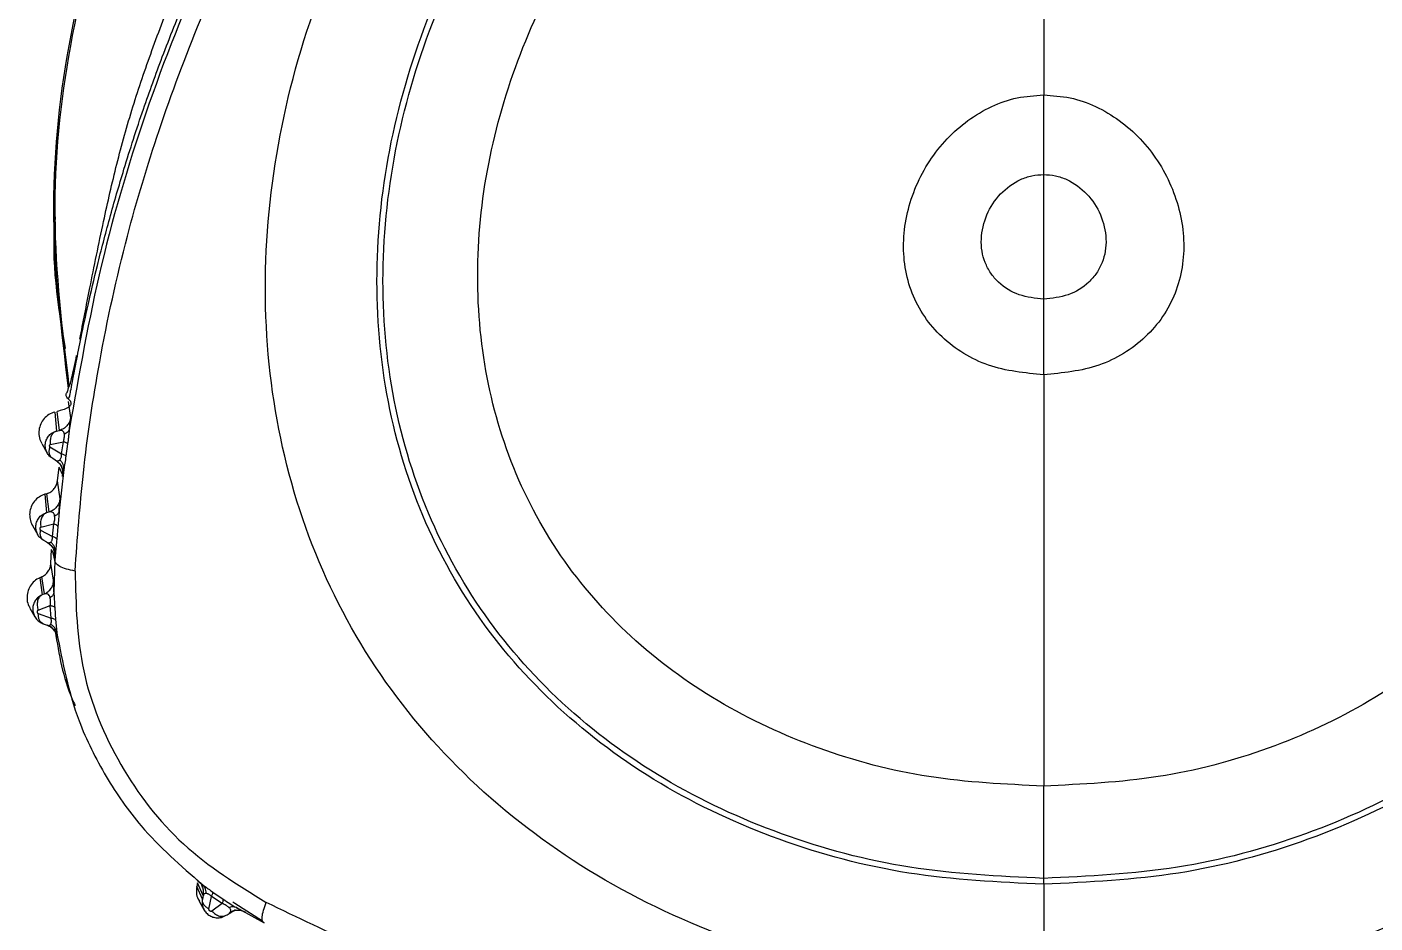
# Model space of a CAD drawing. Extents: x 527 to 611, y 788 to 934.
# Drawn here: x 554.978 to 556.712, y 880.893 to 882.045 of the extents above; entities that cross this region are included whole.
import ezdxf

# ---------------------------------------------------------------- set-up
doc = ezdxf.new("R2010")
doc.units = 0
doc.header["$MEASUREMENT"] = 0
doc.layers.add('1', color=4, linetype='Continuous')
doc.layers.add('GEOMETRY', color=4, linetype='Continuous', lineweight=25)

# ---------------------------------------------------------------- blocks, each defined once
blk = doc.blocks.new('2026_FLASH')
at = {"layer": 'GEOMETRY'}
for p, q in [((29.2065, 78.46), (29.2065, 78.5417)), ((29.2065, 78.3814), (29.2065, 78.46)), ((27.9518, 78.2664), (27.9531, 78.269)), ((27.9532, 78.2562), (27.9518, 78.2531)), ((27.9549, 78.2286), (27.9522, 78.2499)), ((27.9344, 78.2362), (27.9365, 78.2117)), ((27.9405, 78.2126), (27.9375, 78.2371)), ((27.9365, 78.2117), (27.9405, 78.2126)), ((27.9177, 78.1959), (27.9248, 78.1834)), ((27.9282, 78.1913), (27.9433, 78.1823)), ((27.9286, 78.1943), (27.9455, 78.198)), ((27.9433, 78.1823), (27.9455, 78.198)), ((27.9509, 78.1954), (27.9488, 78.1796)), ((27.9351, 78.1745), (27.9319, 78.1764)), ((27.938, 78.1479), (27.9399, 78.1651)), ((27.9449, 78.1551), (27.9399, 78.1651)), ((27.946, 78.1621), (27.9401, 78.109)), ((27.9446, 78.1534), (27.9448, 78.157)), ((27.9452, 78.1568), (27.9449, 78.1551)), ((27.9412, 78.1245), (27.938, 78.1479)), ((27.9242, 78.1312), (27.9216, 78.1304)), ((27.9216, 78.1304), (27.9239, 78.1069)), ((27.9274, 78.1078), (27.9242, 78.1312)), ((27.9239, 78.1069), (27.9274, 78.1078)), ((27.9058, 78.0903), (27.9128, 78.0783)), ((27.9162, 78.0844), (27.9316, 78.076)), ((27.9165, 78.088), (27.9331, 78.0923)), ((27.9316, 78.076), (27.9331, 78.0923)), ((27.9386, 78.089), (27.9371, 78.0725)), ((27.9242, 78.0689), (27.9205, 78.0709)), ((27.9294, 78.0416), (27.9302, 78.0595)), ((27.9322, 78.0552), (27.9302, 78.0595)), ((27.9346, 78.0501), (27.9322, 78.0552)), ((27.9345, 78.0456), (27.9322, 78.0552)), ((27.9353, 78.0556), (27.9345, 78.0456)), ((27.9349, 78.0514), (27.9346, 78.0501)), ((27.933, 78.0201), (27.9294, 78.0416)), ((27.9345, 78.0456), (27.9333, 78.0045)), ((27.9176, 78.0242), (27.9152, 78.0231)), ((27.9152, 78.0231), (27.9182, 78.0012)), ((27.9213, 78.0023), (27.9176, 78.0242)), ((27.9213, 78.0023), (27.9182, 78.0012)), ((27.9024, 77.9841), (27.9089, 77.9727)), ((27.9131, 77.9813), (27.9286, 77.9872)), ((27.9297, 77.9709), (27.9286, 77.9872)), ((27.9344, 77.9848), (27.9356, 77.9687)), ((27.9133, 77.9769), (27.9297, 77.9709)), ((27.9197, 77.9639), (27.9246, 77.9622)), ((27.9487, 77.8928), (27.9524, 77.8782)), ((29.2065, 77.6365), (29.2065, 77.7552)), ((28.1183, 77.6338), (28.1179, 77.6346)), ((29.2065, 77.6289), (29.2065, 77.6365)), ((28.118, 77.6308), (28.117, 77.6261)), ((28.1244, 77.6096), (28.117, 77.6261)), ((28.1255, 77.6145), (28.118, 77.6308)), ((28.1228, 77.6293), (28.124, 77.6266)), ((28.1243, 77.6286), (28.1239, 77.6288)), ((28.1377, 77.6189), (28.1511, 77.6097)), ((28.1202, 77.607), (28.1267, 77.5957)), ((28.1255, 77.6145), (28.1244, 77.6096)), ((28.1328, 77.5969), (28.1362, 77.6133)), ((28.1499, 77.604), (28.1362, 77.6133)), ((28.1499, 77.604), (28.1366, 77.5945)), ((28.1636, 77.6061), (28.1659, 77.6046)), ((28.1659, 77.6046), (28.2016, 77.5819)), ((28.1672, 77.5993), (28.204, 77.5791)), ((28.156, 77.5896), (28.1586, 77.5915)), ((28.1587, 77.5915), (28.1671, 77.5963))]:
    blk.add_line(p, q, dxfattribs=at)
for points, knots in [([(27.9606, 78.0317), (27.9636, 78.0735), (27.9701, 78.1628), (27.9917, 78.3076), (28.024, 78.4552), (28.0681, 78.602), (28.1208, 78.742), (28.1829, 78.8813), (28.2614, 79.0306), (28.3609, 79.1845), (28.4824, 79.3428), (28.6024, 79.473), (28.7114, 79.5744), (28.8003, 79.6485), (28.8823, 79.7099), (28.9351, 79.7458), (28.9603, 79.7628)], [0, 0, 0, 0, 0.061839, 0.131845, 0.211627, 0.279904, 0.352971, 0.427433, 0.499926, 0.596401, 0.691889, 0.788478, 0.852073, 0.906668, 0.955606, 1, 1, 1, 1]), ([(30.4526, 78.0318), (30.4517, 78.0474), (30.4496, 78.0844), (30.4439, 78.1468), (30.4347, 78.224), (30.4221, 78.3029), (30.4062, 78.3829), (30.3881, 78.4605), (30.3639, 78.5459), (30.3345, 78.6344), (30.2999, 78.7251), (30.2608, 78.8161), (30.2147, 78.912), (30.1797, 78.9766), (30.1603, 79.0102), (30.1603, 79.0102), (30.1603, 79.0102), (30.1603, 79.0102), (30.1603, 79.0103), (30.1602, 79.0103), (30.1602, 79.0103), (30.1602, 79.0104), (30.1601, 79.0105), (30.1599, 79.0109), (30.1593, 79.0119), (30.1574, 79.0152), (30.1504, 79.0272), (30.1353, 79.0525), (30.1093, 79.0945), (30.0811, 79.1376), (30.0547, 79.1759), (30.0349, 79.2036), (30.0168, 79.2282), (30.0004, 79.2499), (29.9744, 79.2835), (29.939, 79.3273), (29.8931, 79.3806), (29.8468, 79.4314), (29.7974, 79.4823), (29.7373, 79.5406), (29.6758, 79.5954), (29.6134, 79.6466), (29.5568, 79.69), (29.5026, 79.7288), (29.4671, 79.7527), (29.4524, 79.7626)], [0, 0, 0, 0, 0.023144, 0.05484, 0.091564, 0.136206, 0.170367, 0.209427, 0.251228, 0.298444, 0.343948, 0.391377, 0.441313, 0.497426, 0.497427, 0.497428, 0.497429, 0.497432, 0.497437, 0.497446, 0.497463, 0.497497, 0.497564, 0.497711, 0.498058, 0.499248, 0.503302, 0.518104, 0.541837, 0.574517, 0.592617, 0.609041, 0.623786, 0.63685, 0.648231, 0.685287, 0.718359, 0.749985, 0.784568, 0.820855, 0.870939, 0.90326, 0.937451, 0.973984, 1, 1, 1, 1]), ([(27.9532, 78.2562), (27.9535, 78.2571), (27.954, 78.2588), (27.9565, 78.2715), (27.9612, 78.2965), (27.9686, 78.3337), (27.9776, 78.3755), (27.9896, 78.427), (28.0049, 78.4855), (28.0244, 78.5528), (28.0469, 78.6224), (28.0736, 78.6962), (28.1048, 78.7745), (28.1437, 78.8621), (28.1911, 78.9573), (28.2449, 79.0537), (28.3017, 79.1448), (28.3599, 79.2296), (28.4216, 79.312), (28.4876, 79.3925), (28.5527, 79.4649), (28.6166, 79.5311), (28.6759, 79.5885), (28.7288, 79.6369), (28.7597, 79.6646), (28.7732, 79.6773), (28.7753, 79.6798), (28.7763, 79.681)], [0, 0, 0, 0, 0.012314, 0.025361, 0.055445, 0.078767, 0.105882, 0.137474, 0.173869, 0.211139, 0.256296, 0.295281, 0.34004, 0.393784, 0.451036, 0.512216, 0.572352, 0.624495, 0.678498, 0.738978, 0.793798, 0.83783, 0.892002, 0.935863, 0.971198, 0.986105, 1, 1, 1, 1]), ([(28.7989, 79.6784), (28.7438, 79.6321), (28.6335, 79.5394), (28.4848, 79.3816), (28.3508, 79.2116), (28.2334, 79.0291), (28.1337, 78.8359), (28.0531, 78.6345), (27.9905, 78.4266), (27.9657, 78.2854), (27.9533, 78.2149)], [0, 0, 0, 0, 0.124613, 0.249568, 0.374705, 0.499995, 0.625284, 0.750423, 0.875382, 1, 1, 1, 1]), ([(27.9667, 78.33), (27.9709, 78.3514), (27.9799, 78.3975), (27.996, 78.4771), (28.0137, 78.5552), (28.0342, 78.6288), (28.0595, 78.7023), (28.0871, 78.7751), (28.1122, 78.8345), (28.1327, 78.8795), (28.15, 78.916), (28.1736, 78.9634), (28.1961, 79.0054), (28.2123, 79.0342), (28.2167, 79.0418), (28.2181, 79.0441), (28.2185, 79.0448), (28.2186, 79.0451), (28.2186, 79.0451), (28.2187, 79.0453), (28.219, 79.0457), (28.22, 79.0476), (28.2242, 79.0547), (28.2506, 79.0995), (28.2957, 79.17), (28.3605, 79.2602), (28.4237, 79.3403), (28.4755, 79.4004), (28.5161, 79.4433), (28.5434, 79.4704), (28.572, 79.4976), (28.6032, 79.5263), (28.6333, 79.5534), (28.6796, 79.5947), (28.7193, 79.6296), (28.7452, 79.6535), (28.7553, 79.6633), (28.7625, 79.6711), (28.7644, 79.6736), (28.7652, 79.6748)], [0, 0, 0, 0, 0.046859, 0.101136, 0.146996, 0.19307, 0.238589, 0.286582, 0.331819, 0.353397, 0.374277, 0.403424, 0.447114, 0.45865, 0.46184, 0.462791, 0.463311, 0.463314, 0.463332, 0.463381, 0.463567, 0.464283, 0.467096, 0.478247, 0.556129, 0.615013, 0.674659, 0.736786, 0.755986, 0.780045, 0.805406, 0.826778, 0.856497, 0.878975, 0.942045, 0.956246, 0.968398, 0.985426, 1, 1, 1, 1]), ([(30.4599, 78.2133), (30.4475, 78.2838), (30.4227, 78.4251), (30.3602, 78.6331), (30.2797, 78.8346), (30.1801, 79.028), (30.0627, 79.2108), (29.9286, 79.3811), (29.7798, 79.539), (29.6694, 79.6319), (29.6143, 79.6782)], [0, 0, 0, 0, 0.124582, 0.24949, 0.37459, 0.499876, 0.625195, 0.75037, 0.87536, 1, 1, 1, 1]), ([(29.2065, 77.4889), (29.1386, 77.4921), (29.0036, 77.4985), (28.8088, 77.5509), (28.6298, 77.6341), (28.4739, 77.7497), (28.3479, 77.8941), (28.2587, 78.0635), (28.2096, 78.25), (28.2002, 78.4457), (28.2292, 78.6432), (28.2941, 78.8351), (28.3911, 79.0143), (28.516, 79.1738), (28.6652, 79.3072), (28.8337, 79.4073), (29.0161, 79.4733), (29.1433, 79.4818), (29.2065, 79.4861)], [0, 0, 0, 0, 0.064638, 0.128652, 0.191528, 0.253029, 0.313363, 0.373321, 0.433986, 0.495948, 0.559248, 0.623536, 0.688243, 0.752741, 0.816423, 0.878848, 0.939909, 1, 1, 1, 1]), ([(29.2065, 79.4861), (29.2696, 79.4818), (29.3968, 79.4733), (29.5792, 79.4073), (29.7477, 79.3072), (29.8969, 79.1738), (30.0218, 79.0143), (30.1188, 78.8351), (30.1837, 78.6432), (30.2127, 78.4457), (30.2033, 78.25), (30.1542, 78.0635), (30.065, 77.8941), (29.939, 77.7497), (29.7831, 77.6341), (29.6041, 77.5509), (29.4093, 77.4985), (29.2743, 77.4921), (29.2065, 77.4889)], [0, 0, 0, 0, 0.060091, 0.121152, 0.183577, 0.247259, 0.311757, 0.376464, 0.440752, 0.504052, 0.566014, 0.626679, 0.686637, 0.746971, 0.808472, 0.871348, 0.935362, 1, 1, 1, 1]), ([(29.2065, 77.6289), (29.1483, 77.6317), (29.0326, 77.6371), (28.8656, 77.6818), (28.7122, 77.7529), (28.5786, 77.8517), (28.4706, 77.9753), (28.3943, 78.1203), (28.3524, 78.28), (28.3445, 78.4477), (28.3695, 78.6169), (28.4253, 78.7813), (28.5084, 78.9349), (28.6155, 79.0717), (28.7431, 79.186), (28.8874, 79.2719), (29.0435, 79.3286), (29.1524, 79.3359), (29.2065, 79.3395)], [0, 0, 0, 0, 0.064677, 0.128726, 0.191618, 0.253103, 0.313385, 0.373279, 0.433903, 0.49586, 0.559185, 0.62351, 0.688256, 0.752792, 0.816505, 0.878937, 0.939969, 1, 1, 1, 1]), ([(29.2065, 79.3395), (29.2605, 79.3359), (29.3694, 79.3286), (29.5255, 79.2719), (29.6698, 79.186), (29.7974, 79.0717), (29.9045, 78.9349), (29.9876, 78.7813), (30.0434, 78.6169), (30.0684, 78.4477), (30.0605, 78.28), (30.0186, 78.1203), (29.9423, 77.9753), (29.8343, 77.8517), (29.7007, 77.7529), (29.5473, 77.6818), (29.3803, 77.6371), (29.2646, 77.6317), (29.2065, 77.6289)], [0, 0, 0, 0, 0.060031, 0.121063, 0.183495, 0.247208, 0.311744, 0.37649, 0.440815, 0.50414, 0.566097, 0.626721, 0.686615, 0.746897, 0.808382, 0.871274, 0.935323, 1, 1, 1, 1]), ([(29.2065, 77.6365), (29.1488, 77.6392), (29.0341, 77.6446), (28.8686, 77.6889), (28.7166, 77.7593), (28.5842, 77.8572), (28.4772, 77.9796), (28.4016, 78.1233), (28.3601, 78.2816), (28.3523, 78.4477), (28.3771, 78.6154), (28.4323, 78.7784), (28.5148, 78.9307), (28.6209, 79.0662), (28.7474, 79.1795), (28.8903, 79.2646), (29.045, 79.3208), (29.1529, 79.3281), (29.2065, 79.3317)], [0, 0, 0, 0, 0.06468, 0.128735, 0.191634, 0.253118, 0.313391, 0.373269, 0.433886, 0.495846, 0.559178, 0.623509, 0.688256, 0.752797, 0.816517, 0.878954, 0.939983, 1, 1, 1, 1]), ([(29.2065, 79.3317), (29.26, 79.3281), (29.3679, 79.3208), (29.5226, 79.2646), (29.6655, 79.1795), (29.792, 79.0662), (29.8981, 78.9307), (29.9806, 78.7784), (30.0358, 78.6154), (30.0606, 78.4477), (30.0528, 78.2816), (30.0113, 78.1233), (29.9357, 77.9796), (29.8287, 77.8572), (29.6963, 77.7593), (29.5443, 77.6889), (29.3788, 77.6446), (29.2641, 77.6392), (29.2065, 77.6365)], [0, 0, 0, 0, 0.060017, 0.121046, 0.183483, 0.247203, 0.311744, 0.376491, 0.440822, 0.504154, 0.566114, 0.626731, 0.686609, 0.746882, 0.808366, 0.871265, 0.93532, 1, 1, 1, 1]), ([(29.2065, 77.7552), (29.157, 77.7575), (29.0586, 77.7621), (28.9168, 77.7998), (28.7864, 77.8599), (28.673, 77.9434), (28.5813, 78.048), (28.5165, 78.1712), (28.4812, 78.3068), (28.4748, 78.4491), (28.4962, 78.5927), (28.5437, 78.7325), (28.6144, 78.8631), (28.7053, 78.9794), (28.8136, 79.0765), (28.9358, 79.1495), (29.0682, 79.1977), (29.1606, 79.204), (29.2065, 79.2071)], [0, 0, 0, 0, 0.064705, 0.128813, 0.191763, 0.253244, 0.313432, 0.373191, 0.433751, 0.495731, 0.55912, 0.623495, 0.688261, 0.752837, 0.816615, 0.87909, 0.940089, 1, 1, 1, 1]), ([(29.2065, 79.2071), (29.2523, 79.204), (29.3447, 79.1977), (29.4771, 79.1495), (29.5993, 79.0765), (29.7076, 78.9794), (29.7985, 78.8631), (29.8692, 78.7325), (29.9167, 78.5927), (29.9381, 78.4491), (29.9317, 78.3068), (29.8964, 78.1712), (29.8316, 78.048), (29.7399, 77.9434), (29.6265, 77.8599), (29.4961, 77.7998), (29.3543, 77.7621), (29.2559, 77.7575), (29.2065, 77.7552)], [0, 0, 0, 0, 0.059911, 0.12091, 0.183385, 0.247163, 0.311739, 0.376505, 0.44088, 0.504269, 0.566249, 0.626809, 0.686568, 0.746756, 0.808237, 0.871187, 0.935295, 1, 1, 1, 1]), ([(29.2065, 78.2841), (29.1823, 78.2864), (29.1346, 78.291), (29.0827, 78.3231), (29.0524, 78.3581), (29.0362, 78.3887), (29.0272, 78.4223), (29.0246, 78.4696), (29.039, 78.529), (29.0788, 78.5901), (29.1277, 78.626), (29.172, 78.6417), (29.195, 78.6432), (29.2065, 78.644)], [0, 0, 0, 0, 0.128017, 0.252091, 0.31294, 0.373505, 0.434608, 0.496754, 0.623734, 0.752314, 0.877921, 0.939336, 1, 1, 1, 1]), ([(29.2065, 78.644), (29.2179, 78.6432), (29.2409, 78.6417), (29.2852, 78.626), (29.3341, 78.5901), (29.3739, 78.529), (29.3884, 78.4696), (29.3857, 78.4223), (29.3767, 78.3887), (29.3605, 78.3581), (29.3302, 78.3231), (29.2783, 78.291), (29.2306, 78.2864), (29.2065, 78.2841)], [0, 0, 0, 0, 0.060664, 0.122079, 0.247686, 0.376266, 0.503246, 0.565392, 0.626495, 0.68706, 0.747909, 0.871983, 1, 1, 1, 1]), ([(29.2065, 78.5417), (29.2065, 78.5588), (29.2065, 78.5929), (29.2065, 78.6269), (29.2065, 78.644)], [0, 0, 0, 0, 0.5, 1, 1, 1, 1]), ([(29.2065, 78.3814), (29.1957, 78.3825), (29.1745, 78.3846), (29.1514, 78.399), (29.1379, 78.4146), (29.1307, 78.4283), (29.1267, 78.4432), (29.1255, 78.4642), (29.1318, 78.4907), (29.1495, 78.5178), (29.1714, 78.5338), (29.1911, 78.5407), (29.2014, 78.5414), (29.2065, 78.5417)], [0, 0, 0, 0, 0.127832, 0.251928, 0.312893, 0.373599, 0.434797, 0.496965, 0.623804, 0.75218, 0.877717, 0.939204, 1, 1, 1, 1]), ([(29.2065, 78.5417), (29.2115, 78.5414), (29.2218, 78.5407), (29.2415, 78.5338), (29.2634, 78.5178), (29.2811, 78.4907), (29.2875, 78.4642), (29.2862, 78.4432), (29.2822, 78.4283), (29.275, 78.4146), (29.2615, 78.399), (29.2384, 78.3846), (29.2172, 78.3825), (29.2065, 78.3814)], [0, 0, 0, 0, 0.060796, 0.122283, 0.24782, 0.376196, 0.503035, 0.565203, 0.626401, 0.687107, 0.748072, 0.872168, 1, 1, 1, 1]), ([(27.935, 78.4873), (27.935, 78.4869), (27.9289, 78.4306), (27.9384, 78.374), (27.9478, 78.3179)], [0, 0, 0, 0, 0.007589, 1, 1, 1, 1]), ([(27.9531, 78.269), (27.954, 78.2716), (27.9559, 78.2768), (27.9604, 78.2984), (27.9626, 78.3091)], [0, 0, 0, 0, 0.500076, 1, 1, 1, 1]), ([(27.9518, 78.2531), (27.9512, 78.2537), (27.95, 78.2549), (27.949, 78.2568), (27.949, 78.2587), (27.9499, 78.2614), (27.9519, 78.2637), (27.9518, 78.2659), (27.9518, 78.2664)], [0, 0, 0, 0, 0.185838, 0.329977, 0.436433, 0.555448, 0.901392, 1, 1, 1, 1]), ([(27.9518, 78.2531), (27.9528, 78.2522), (27.9542, 78.2508), (27.9552, 78.2487), (27.9554, 78.2472), (27.9551, 78.2458), (27.9541, 78.2439), (27.9486, 78.2397), (27.9425, 78.2382), (27.9375, 78.2371)], [0, 0, 0, 0, 0.140957, 0.196406, 0.24569, 0.293402, 0.344557, 0.471864, 1, 1, 1, 1]), ([(27.9344, 78.2362), (27.9318, 78.2353), (27.9267, 78.2334), (27.9205, 78.228), (27.9161, 78.2211), (27.9138, 78.2132), (27.9141, 78.2051), (27.9156, 78.1991), (27.9175, 78.1964), (27.9178, 78.196)], [0, 0, 0, 0, 0.160873, 0.321746, 0.482619, 0.643492, 0.804365, 0.965238, 1, 1, 1, 1]), ([(27.9549, 78.2286), (27.9544, 78.2268), (27.9535, 78.2231), (27.9503, 78.2183), (27.9459, 78.2145), (27.9423, 78.2132), (27.9405, 78.2126)], [0, 0, 0, 0, 0.244703, 0.5, 0.755297, 1, 1, 1, 1]), ([(27.9533, 78.2149), (27.9535, 78.2168), (27.954, 78.2208), (27.9548, 78.2266), (27.9548, 78.2278), (27.9549, 78.2286)], [0, 0, 0, 0, 0.221728, 0.46188, 1, 1, 1, 1]), ([(27.9319, 78.1764), (27.9304, 78.1774), (27.9275, 78.1795), (27.9242, 78.1841), (27.9222, 78.1897), (27.9221, 78.1958), (27.9238, 78.2016), (27.9271, 78.2063), (27.9314, 78.2099), (27.9348, 78.2111), (27.9365, 78.2117)], [0, 0, 0, 0, 0.116086, 0.238887, 0.368451, 0.504811, 0.634546, 0.760306, 0.882114, 1, 1, 1, 1]), ([(27.9365, 78.2117), (27.9352, 78.2111), (27.9326, 78.2099), (27.9298, 78.2056), (27.9283, 78.2002), (27.9285, 78.1962), (27.9286, 78.1943)], [0, 0, 0, 0, 0.242505, 0.499998, 0.757492, 1, 1, 1, 1]), ([(27.9468, 78.2076), (27.9465, 78.2086), (27.9461, 78.2107), (27.9439, 78.2126), (27.9419, 78.2126), (27.9405, 78.2126)], [0, 0, 0, 0, 0.216052, 0.460815, 1, 1, 1, 1]), ([(27.9455, 78.198), (27.9458, 78.1988), (27.9463, 78.2005), (27.9468, 78.2031), (27.9469, 78.2056), (27.9468, 78.2069), (27.9468, 78.2076)], [0, 0, 0, 0, 0.258502, 0.499148, 0.741168, 1, 1, 1, 1]), ([(27.9533, 78.2149), (27.9531, 78.2141), (27.9527, 78.2127), (27.9508, 78.21), (27.9484, 78.2085), (27.9468, 78.2076)], [0, 0, 0, 0, 0.255693, 0.510835, 1, 1, 1, 1]), ([(27.9533, 78.2149), (27.953, 78.2124), (27.9525, 78.2085), (27.9521, 78.2041), (27.9518, 78.2015), (27.9515, 78.199), (27.9511, 78.1967), (27.9509, 78.1954)], [0, 0, 0, 0, 0.413921, 0.636614, 0.655903, 0.797447, 1, 1, 1, 1]), ([(27.9319, 78.1764), (27.931, 78.1771), (27.9292, 78.1784), (27.9276, 78.1821), (27.9272, 78.1865), (27.9279, 78.1897), (27.9282, 78.1913)], [0, 0, 0, 0, 0.244322, 0.5, 0.755678, 1, 1, 1, 1]), ([(27.9286, 78.1943), (27.9284, 78.1942), (27.9282, 78.1941), (27.9278, 78.1938), (27.9275, 78.1934), (27.9274, 78.193), (27.9274, 78.1927), (27.9274, 78.1924), (27.9276, 78.192), (27.9278, 78.1916), (27.9281, 78.1914), (27.9282, 78.1913)], [0, 0, 0, 0, 0.144332, 0.279371, 0.402692, 0.51582, 0.570689, 0.625661, 0.739505, 0.863851, 1, 1, 1, 1]), ([(27.9509, 78.1954), (27.9505, 78.1958), (27.9496, 78.1966), (27.9469, 78.1975), (27.9455, 78.198)], [0, 0, 0, 0, 0.501821, 1, 1, 1, 1]), ([(27.9351, 78.1745), (27.9362, 78.1739), (27.9382, 78.1728), (27.9401, 78.1741), (27.941, 78.1747)], [0, 0, 0, 0, 0.5275072, 1, 1, 1, 1]), ([(27.9351, 78.1745), (27.9367, 78.1734), (27.9398, 78.1712), (27.9431, 78.1664), (27.9451, 78.1608), (27.9449, 78.157), (27.9449, 78.1551)], [0, 0, 0, 0, 0.244604, 0.5, 0.755396, 1, 1, 1, 1]), ([(27.9352, 78.1744), (27.9368, 78.1734), (27.9399, 78.1712), (27.9419, 78.1679), (27.9429, 78.1663)], [0, 0, 0, 0, 0.488718, 1, 1, 1, 1]), ([(27.941, 78.1747), (27.9412, 78.1751), (27.9418, 78.1759), (27.9426, 78.1775), (27.9432, 78.1797), (27.9433, 78.1814), (27.9433, 78.1823)], [0, 0, 0, 0, 0.275715, 0.530152, 0.765716, 1, 1, 1, 1]), ([(27.946, 78.1621), (27.9461, 78.1632), (27.9462, 78.1654), (27.9452, 78.1688), (27.9435, 78.172), (27.9418, 78.1738), (27.941, 78.1747)], [0, 0, 0, 0, 0.2472514, 0.4999995, 0.7527479, 1, 1, 1, 1]), ([(27.9488, 78.1796), (27.9483, 78.18), (27.9475, 78.1809), (27.9447, 78.1818), (27.9433, 78.1823)], [0, 0, 0, 0, 0.4999998, 1, 1, 1, 1]), ([(27.9488, 78.1796), (27.9483, 78.1764), (27.9473, 78.1698), (27.9465, 78.1647), (27.946, 78.1621)], [0, 0, 0, 0, 0.485792, 1, 1, 1, 1]), ([(27.9448, 78.1576), (27.9449, 78.1583), (27.9452, 78.1611), (27.9439, 78.164), (27.9429, 78.1663)], [0, 0, 0, 0, 0.250009, 1, 1, 1, 1]), ([(27.9451, 78.1555), (27.9452, 78.1568), (27.9454, 78.1595), (27.944, 78.1634), (27.9434, 78.1652)], [0, 0, 0, 0, 0.512314, 1, 1, 1, 1]), ([(27.946, 78.1621), (27.9457, 78.1599), (27.9454, 78.1574), (27.9453, 78.1569), (27.9452, 78.1568)], [0, 0, 0, 0, 0.849729, 1, 1, 1, 1]), ([(27.9242, 78.1312), (27.926, 78.1319), (27.9296, 78.1333), (27.9338, 78.1375), (27.9369, 78.1423), (27.9376, 78.146), (27.938, 78.1479)], [0, 0, 0, 0, 0.253674, 0.509842, 0.758373, 1, 1, 1, 1]), ([(27.9216, 78.1304), (27.9191, 78.1293), (27.914, 78.1273), (27.908, 78.1216), (27.9038, 78.1146), (27.9018, 78.1066), (27.9024, 78.0985), (27.904, 78.0929), (27.9058, 78.0905), (27.9059, 78.0903)], [0, 0, 0, 0, 0.164111, 0.328222, 0.492333, 0.656444, 0.820555, 0.984666, 1, 1, 1, 1]), ([(27.9412, 78.1245), (27.9409, 78.1227), (27.9402, 78.1189), (27.937, 78.114), (27.9328, 78.1099), (27.9292, 78.1085), (27.9274, 78.1078)], [0, 0, 0, 0, 0.244606, 0.5, 0.755394, 1, 1, 1, 1]), ([(27.9401, 78.109), (27.9402, 78.1111), (27.9406, 78.1156), (27.9412, 78.1222), (27.9412, 78.1236), (27.9412, 78.1245)], [0, 0, 0, 0, 0.215843, 0.454476, 1, 1, 1, 1]), ([(27.9205, 78.0709), (27.9191, 78.0718), (27.9161, 78.0737), (27.9127, 78.0779), (27.9105, 78.0831), (27.9098, 78.0888), (27.9108, 78.0946), (27.9136, 78.1), (27.9181, 78.1045), (27.922, 78.1061), (27.9239, 78.1069)], [0, 0, 0, 0, 0.112526, 0.228496, 0.347979, 0.471037, 0.597725, 0.728089, 0.86217, 1, 1, 1, 1]), ([(27.9239, 78.1069), (27.9226, 78.1062), (27.9199, 78.1048), (27.9171, 78.1001), (27.9157, 78.0942), (27.9163, 78.09), (27.9165, 78.088)], [0, 0, 0, 0, 0.241786, 0.499997, 0.75821, 1, 1, 1, 1]), ([(27.9343, 78.1023), (27.9342, 78.1029), (27.934, 78.1041), (27.9332, 78.1059), (27.9312, 78.108), (27.929, 78.1079), (27.9274, 78.1078)], [0, 0, 0, 0, 0.102414, 0.213748, 0.458342, 1, 1, 1, 1]), ([(27.9331, 78.0923), (27.9334, 78.0931), (27.9339, 78.0948), (27.9344, 78.0975), (27.9345, 78.1001), (27.9344, 78.1015), (27.9343, 78.1023)], [0, 0, 0, 0, 0.266443, 0.509618, 0.748019, 1, 1, 1, 1]), ([(27.9401, 78.109), (27.9399, 78.1083), (27.9396, 78.107), (27.938, 78.1046), (27.9358, 78.1032), (27.9343, 78.1023)], [0, 0, 0, 0, 0.256158, 0.511246, 1, 1, 1, 1]), ([(27.9401, 78.109), (27.9398, 78.1057), (27.9394, 78.0991), (27.9388, 78.0923), (27.9386, 78.089)], [0, 0, 0, 0, 0.510693, 1, 1, 1, 1]), ([(27.9165, 78.088), (27.9164, 78.0879), (27.916, 78.0878), (27.9156, 78.0875), (27.9153, 78.087), (27.9152, 78.0865), (27.9152, 78.0861), (27.9152, 78.0858), (27.9153, 78.0855), (27.9154, 78.0851), (27.9158, 78.0847), (27.9161, 78.0845), (27.9162, 78.0844)], [0, 0, 0, 0, 0.146341, 0.284794, 0.411815, 0.527267, 0.582282, 0.636635, 0.691461, 0.747852, 0.86781, 1, 1, 1, 1]), ([(27.9205, 78.0709), (27.9197, 78.0714), (27.9179, 78.0726), (27.9163, 78.0759), (27.9156, 78.0799), (27.916, 78.0829), (27.9162, 78.0844)], [0, 0, 0, 0, 0.244947, 0.5, 0.755053, 1, 1, 1, 1]), ([(27.9386, 78.089), (27.9382, 78.0895), (27.9373, 78.0907), (27.9345, 78.0918), (27.9331, 78.0923)], [0, 0, 0, 0, 0.5010989, 1, 1, 1, 1]), ([(27.9242, 78.0689), (27.9251, 78.0684), (27.9269, 78.0675), (27.9286, 78.0684), (27.9293, 78.0689)], [0, 0, 0, 0, 0.523731, 1, 1, 1, 1]), ([(27.9242, 78.0689), (27.9258, 78.0679), (27.929, 78.0658), (27.9324, 78.0612), (27.9346, 78.0557), (27.9346, 78.0519), (27.9346, 78.0501)], [0, 0, 0, 0, 0.244705, 0.5, 0.755295, 1, 1, 1, 1]), ([(27.9243, 78.0688), (27.9259, 78.0678), (27.9291, 78.0658), (27.9312, 78.0626), (27.9322, 78.061)], [0, 0, 0, 0, 0.488968, 1, 1, 1, 1]), ([(27.9293, 78.0689), (27.9296, 78.0692), (27.9302, 78.0699), (27.9309, 78.0714), (27.9314, 78.0732), (27.9316, 78.0748), (27.9316, 78.0757), (27.9316, 78.076)], [0, 0, 0, 0, 0.278913, 0.535679, 0.770925, 0.912381, 1, 1, 1, 1]), ([(27.9353, 78.0556), (27.9353, 78.0568), (27.9353, 78.0592), (27.9341, 78.0628), (27.9322, 78.0661), (27.9303, 78.068), (27.9293, 78.0689)], [0, 0, 0, 0, 0.247085, 0.499998, 0.752911, 1, 1, 1, 1]), ([(27.9371, 78.0725), (27.9367, 78.0731), (27.9359, 78.0743), (27.933, 78.0754), (27.9316, 78.076)], [0, 0, 0, 0, 0.499997, 1, 1, 1, 1]), ([(27.9371, 78.0725), (27.9368, 78.0694), (27.9361, 78.0628), (27.9356, 78.0581), (27.9353, 78.0556)], [0, 0, 0, 0, 0.472718, 1, 1, 1, 1]), ([(27.9347, 78.0502), (27.9348, 78.0514), (27.9349, 78.054), (27.9337, 78.0574), (27.9331, 78.0591)], [0, 0, 0, 0, 0.511219, 1, 1, 1, 1]), ([(27.9353, 78.0556), (27.9351, 78.0538), (27.9349, 78.0519), (27.9349, 78.0515), (27.9349, 78.0514)], [0, 0, 0, 0, 0.873916, 1, 1, 1, 1]), ([(27.9176, 78.0242), (27.9193, 78.0251), (27.9226, 78.0269), (27.9262, 78.0313), (27.9288, 78.0363), (27.9292, 78.0399), (27.9294, 78.0416)], [0, 0, 0, 0, 0.25384, 0.511381, 0.759816, 1, 1, 1, 1]), ([(27.9606, 78.0317), (27.9567, 78.0325), (27.9489, 78.0341), (27.9406, 78.0375), (27.9354, 78.0414), (27.9348, 78.0442), (27.9345, 78.0456)], [0, 0, 0, 0, 0.252807, 0.508865, 0.760288, 1, 1, 1, 1]), ([(27.9152, 78.0231), (27.9127, 78.0218), (27.9079, 78.0191), (27.9025, 78.0126), (27.8992, 78.005), (27.8984, 77.9967), (27.8995, 77.9895), (27.9018, 77.9857), (27.9026, 77.9842)], [0, 0, 0, 0, 0.178328, 0.356657, 0.534985, 0.713313, 0.891642, 1, 1, 1, 1]), ([(27.9213, 78.0023), (27.9229, 78.0032), (27.9262, 78.005), (27.93, 78.0094), (27.9325, 78.0145), (27.9329, 78.0182), (27.933, 78.0201)], [0, 0, 0, 0, 0.244832, 0.500003, 0.755172, 1, 1, 1, 1]), ([(27.9333, 78.0045), (27.9333, 78.0066), (27.9332, 78.0111), (27.9332, 78.0177), (27.9331, 78.0191), (27.933, 78.0201)], [0, 0, 0, 0, 0.215347, 0.453142, 1, 1, 1, 1]), ([(27.9606, 78.0317), (27.9616, 77.9885), (27.9636, 77.9028), (28.0145, 77.7801), (28.0955, 77.6741), (28.1693, 77.6285), (28.2064, 77.6056)], [0, 0, 0, 0, 0.251416, 0.499983, 0.748554, 1, 1, 1, 1]), ([(27.9182, 78.0012), (27.9161, 78), (27.9124, 77.9979), (27.9086, 77.9929), (27.9064, 77.9876), (27.9059, 77.9818), (27.9071, 77.976), (27.9099, 77.9708), (27.9142, 77.9664), (27.9179, 77.9647), (27.9197, 77.9639)], [0, 0, 0, 0, 0.150773, 0.264434, 0.386648, 0.506202, 0.625757, 0.747841, 0.872557, 1, 1, 1, 1]), ([(27.9182, 78.0012), (27.9169, 78.0003), (27.9143, 77.9985), (27.9121, 77.9935), (27.9115, 77.9875), (27.9126, 77.9833), (27.9131, 77.9813)], [0, 0, 0, 0, 0.241628, 0.499996, 0.758367, 1, 1, 1, 1]), ([(27.9285, 77.9974), (27.9284, 77.998), (27.928, 77.9992), (27.9271, 78.001), (27.9249, 78.0029), (27.9228, 78.0026), (27.9213, 78.0023)], [0, 0, 0, 0, 0.102658, 0.213834, 0.457963, 1, 1, 1, 1]), ([(27.9333, 78.0045), (27.9331, 78.0031), (27.9327, 78.0006), (27.9299, 77.9984), (27.9285, 77.9974)], [0, 0, 0, 0, 0.509663, 1, 1, 1, 1]), ([(27.9333, 78.0045), (27.9335, 78.0013), (27.9338, 77.995), (27.9342, 77.9882), (27.9344, 77.9848)], [0, 0, 0, 0, 0.489149, 1, 1, 1, 1]), ([(27.9131, 77.9813), (27.9129, 77.9812), (27.9125, 77.981), (27.912, 77.9805), (27.9117, 77.9799), (27.9117, 77.9793), (27.9117, 77.9788), (27.9118, 77.9784), (27.912, 77.9781), (27.9122, 77.9777), (27.9127, 77.9772), (27.9131, 77.977), (27.9133, 77.9769)], [0, 0, 0, 0, 0.1449691, 0.2823817, 0.408812, 0.5242139, 0.5794385, 0.634146, 0.6894411, 0.746369, 0.8673271, 1, 1, 1, 1]), ([(27.9286, 77.9872), (27.9287, 77.9881), (27.929, 77.9898), (27.9291, 77.9926), (27.9289, 77.9952), (27.9286, 77.9966), (27.9285, 77.9974)], [0, 0, 0, 0, 0.265172, 0.509677, 0.749232, 1, 1, 1, 1]), ([(27.9344, 77.9848), (27.934, 77.9853), (27.933, 77.9863), (27.93, 77.9869), (27.9286, 77.9872)], [0, 0, 0, 0, 0.500743, 1, 1, 1, 1]), ([(27.9197, 77.9639), (27.9188, 77.9644), (27.9168, 77.9653), (27.9147, 77.9683), (27.9134, 77.9723), (27.9133, 77.9754), (27.9133, 77.9769)], [0, 0, 0, 0, 0.244802, 0.5, 0.755198, 1, 1, 1, 1]), ([(27.9246, 77.9622), (27.9256, 77.9618), (27.9275, 77.9612), (27.9287, 77.9625), (27.9293, 77.9632)], [0, 0, 0, 0, 0.527463, 1, 1, 1, 1]), ([(27.9293, 77.9632), (27.9295, 77.9636), (27.9298, 77.9644), (27.9301, 77.9661), (27.9302, 77.9683), (27.9298, 77.97), (27.9297, 77.9709)], [0, 0, 0, 0, 0.272932, 0.525631, 0.762717, 1, 1, 1, 1]), ([(27.9371, 77.952), (27.9369, 77.9531), (27.9364, 77.9553), (27.9347, 77.9584), (27.9324, 77.9611), (27.9303, 77.9625), (27.9293, 77.9632)], [0, 0, 0, 0, 0.247362, 0.499999, 0.752637, 1, 1, 1, 1]), ([(27.9356, 77.9687), (27.9351, 77.9692), (27.9342, 77.9701), (27.9312, 77.9706), (27.9297, 77.9709)], [0, 0, 0, 0, 0.5, 1, 1, 1, 1]), ([(27.9356, 77.9687), (27.9359, 77.9656), (27.9364, 77.9591), (27.9369, 77.9545), (27.9371, 77.952)], [0, 0, 0, 0, 0.47182, 1, 1, 1, 1]), ([(27.9378, 77.9463), (27.9374, 77.948), (27.9366, 77.9516), (27.9336, 77.9562), (27.9296, 77.96), (27.9263, 77.9614), (27.9246, 77.9622)], [0, 0, 0, 0, 0.245213, 0.499997, 0.754783, 1, 1, 1, 1]), ([(27.9248, 77.9621), (27.9264, 77.9614), (27.9298, 77.9599), (27.9323, 77.9573), (27.9336, 77.9559)], [0, 0, 0, 0, 0.490148, 1, 1, 1, 1]), ([(27.937, 77.9488), (27.9369, 77.9495), (27.9364, 77.952), (27.9348, 77.9543), (27.9336, 77.9559)], [0, 0, 0, 0, 0.251933, 1, 1, 1, 1]), ([(27.9349, 77.9546), (27.9399, 77.9246), (27.9453, 77.8915), (27.9594, 77.8615), (27.9607, 77.8587)], [0, 0, 0, 0, 0.906421, 1, 1, 1, 1]), ([(27.9371, 77.952), (27.9445, 77.9139), (27.9571, 77.85), (27.9987, 77.7672), (28.0498, 77.6932), (28.0965, 77.6527), (28.1238, 77.6289)], [0, 0, 0, 0, 0.307324, 0.515132, 0.716378, 1, 1, 1, 1]), ([(27.9378, 77.9463), (27.9377, 77.9464), (27.9377, 77.9467), (27.9373, 77.9503), (27.9371, 77.952)], [0, 0, 0, 0, 0.529053, 1, 1, 1, 1]), ([(28.1238, 77.6289), (28.1223, 77.6302), (28.119, 77.6329), (28.1185, 77.6335), (28.1183, 77.6338)], [0, 0, 0, 0, 0.470584, 1, 1, 1, 1]), ([(28.117, 77.6261), (28.1168, 77.6233), (28.1162, 77.6179), (28.1177, 77.6112), (28.1199, 77.6081), (28.1205, 77.6072)], [0, 0, 0, 0, 0.418202, 0.836404, 1, 1, 1, 1]), ([(28.1255, 77.6145), (28.1257, 77.6163), (28.1261, 77.6199), (28.1252, 77.6244), (28.1238, 77.6268), (28.1233, 77.6275)], [0, 0, 0, 0, 0.392402, 0.800119, 1, 1, 1, 1]), ([(28.1238, 77.6289), (28.1247, 77.6283), (28.1259, 77.6273), (28.1275, 77.6262), (28.1283, 77.6256), (28.1287, 77.6253), (28.129, 77.6251), (28.13, 77.6244), (28.1329, 77.6223), (28.1357, 77.6203), (28.1377, 77.6189)], [0, 0, 0, 0, 0.237358, 0.356058, 0.420019, 0.422084, 0.43752, 0.479818, 0.63966, 1, 1, 1, 1]), ([(28.1293, 77.6172), (28.1292, 77.6184), (28.1291, 77.6208), (28.128, 77.624), (28.1263, 77.6269), (28.1246, 77.6282), (28.1238, 77.6289)], [0, 0, 0, 0, 0.247391, 0.500007, 0.75262, 1, 1, 1, 1]), ([(28.1293, 77.6172), (28.1283, 77.6172), (28.1263, 77.6171), (28.1258, 77.6154), (28.1255, 77.6145)], [0, 0, 0, 0, 0.471748, 1, 1, 1, 1]), ([(28.1362, 77.6133), (28.1356, 77.6139), (28.1343, 77.615), (28.133, 77.6157), (28.1322, 77.6161), (28.1316, 77.6164), (28.1305, 77.6169), (28.1298, 77.6171), (28.1293, 77.6172)], [0, 0, 0, 0, 0.238068, 0.475416, 0.501679, 0.551762, 0.728188, 1, 1, 1, 1]), ([(28.1362, 77.6133), (28.1368, 77.6147), (28.1379, 77.6173), (28.1378, 77.6184), (28.1377, 77.6189)], [0, 0, 0, 0, 0.4999998, 1, 1, 1, 1]), ([(29.2065, 77.6289), (29.2065, 77.6054), (29.2065, 77.5584), (29.2065, 77.5121), (29.2065, 77.4889)], [0, 0, 0, 0, 0.5, 1, 1, 1, 1]), ([(28.1244, 77.6096), (28.1242, 77.6077), (28.1238, 77.6039), (28.1252, 77.5982), (28.1282, 77.5931), (28.1324, 77.5891), (28.1377, 77.5865), (28.1432, 77.5855), (28.1497, 77.586), (28.1536, 77.5883), (28.156, 77.5896)], [0, 0, 0, 0, 0.120389, 0.240782, 0.361274, 0.481964, 0.600789, 0.720965, 0.833104, 1, 1, 1, 1]), ([(28.1328, 77.5969), (28.1315, 77.5977), (28.1288, 77.5994), (28.1259, 77.6027), (28.1243, 77.6062), (28.1244, 77.6085), (28.1244, 77.6096)], [0, 0, 0, 0, 0.244802, 0.5, 0.755198, 1, 1, 1, 1]), ([(28.1499, 77.604), (28.1504, 77.6054), (28.1515, 77.6081), (28.1512, 77.6092), (28.1511, 77.6097)], [0, 0, 0, 0, 0.4993857, 1, 1, 1, 1]), ([(28.1585, 77.5991), (28.158, 77.5996), (28.1569, 77.6004), (28.1548, 77.6018), (28.1523, 77.6031), (28.1507, 77.6037), (28.1499, 77.604)], [0, 0, 0, 0, 0.249261, 0.488794, 0.734234, 1, 1, 1, 1]), ([(28.1511, 77.6097), (28.1539, 77.6078), (28.1594, 77.6041), (28.1646, 77.6009), (28.1672, 77.5993)], [0, 0, 0, 0, 0.51114, 1, 1, 1, 1]), ([(28.1585, 77.5991), (28.1601, 77.5997), (28.1634, 77.6009), (28.1659, 77.5998), (28.1672, 77.5993)], [0, 0, 0, 0, 0.490313, 1, 1, 1, 1]), ([(28.1586, 77.5915), (28.1597, 77.5925), (28.1613, 77.5938), (28.1609, 77.5964), (28.1599, 77.5979), (28.159, 77.5987), (28.1585, 77.5991)], [0, 0, 0, 0, 0.55288, 0.791652, 0.900062, 1, 1, 1, 1]), ([(28.1688, 77.5974), (28.1689, 77.5975), (28.1693, 77.5978), (28.1687, 77.5983), (28.1674, 77.5991), (28.1667, 77.5995)], [0, 0, 0, 0, 0.099492, 0.540831, 1, 1, 1, 1]), ([(28.1799, 77.5928), (28.1793, 77.593), (28.1784, 77.5932), (28.1729, 77.596), (28.169, 77.5982), (28.1672, 77.5993)], [0, 0, 0, 0, 0.547732, 0.785452, 1, 1, 1, 1]), ([(28.204, 77.5791), (28.2031, 77.5797), (28.2013, 77.5811), (28.201, 77.5868), (28.2025, 77.5949), (28.2051, 77.6021), (28.2064, 77.6056)], [0, 0, 0, 0, 0.239707, 0.491119, 0.747175, 1, 1, 1, 1]), ([(29.2065, 77.3688), (29.1392, 77.3708), (29.0093, 77.3746), (28.8196, 77.4023), (28.6427, 77.4406), (28.4785, 77.4894), (28.3336, 77.5438), (28.2465, 77.5862), (28.2064, 77.6056)], [0, 0, 0, 0, 0.194123, 0.375326, 0.553698, 0.717107, 0.869983, 1, 1, 1, 1]), ([(30.2064, 77.606), (30.1665, 77.5867), (30.0795, 77.5445), (29.9346, 77.4902), (29.7703, 77.4413), (29.5934, 77.4029), (29.4037, 77.3749), (29.2737, 77.3709), (29.2065, 77.3688)], [0, 0, 0, 0, 0.129548, 0.282447, 0.44601, 0.624613, 0.805705, 1, 1, 1, 1]), ([(28.1366, 77.5945), (28.1364, 77.5944), (28.136, 77.5941), (28.1353, 77.594), (28.1346, 77.5941), (28.134, 77.5944), (28.1336, 77.5947), (28.1334, 77.5949), (28.1331, 77.5952), (28.1329, 77.5957), (28.1328, 77.5963), (28.1328, 77.5967), (28.1328, 77.5969)], [0, 0, 0, 0, 0.1449882, 0.2823959, 0.4088267, 0.524229, 0.5794503, 0.6341592, 0.6894534, 0.7463817, 0.8673432, 1, 1, 1, 1]), ([(28.1366, 77.5945), (28.138, 77.5931), (28.1411, 77.5901), (28.1465, 77.5877), (28.1519, 77.5874), (28.1546, 77.5889), (28.156, 77.5896)], [0, 0, 0, 0, 0.241635, 0.500008, 0.758375, 1, 1, 1, 1]), ([(28.1799, 77.5928), (28.1782, 77.5936), (28.1748, 77.5951), (28.169, 77.5955), (28.1634, 77.5944), (28.1602, 77.5925), (28.1586, 77.5915)], [0, 0, 0, 0, 0.24483, 0.5, 0.75517, 1, 1, 1, 1])]:
    blk.add_open_spline(points, degree=3, knots=knots, dxfattribs=at)
for points in [[(28.7687, 79.6804), (28.7006, 79.6516), (28.5643, 79.5938), (28.3829, 79.464), (28.2254, 79.3071), (28.0979, 79.1248), (28.0036, 78.9232), (27.9465, 78.7085), (27.9247, 78.4866), (27.9428, 78.3398), (27.9518, 78.2664)], [(27.9531, 78.269), (27.9444, 78.342), (27.9269, 78.4878), (27.9491, 78.7082), (28.0061, 78.9214), (28.0998, 79.1215), (28.2264, 79.3027), (28.3826, 79.4587), (28.5625, 79.588), (28.6977, 79.6458), (28.7652, 79.6748)], [(29.2065, 79.2071), (29.2065, 79.1133), (29.2065, 78.9259), (29.2065, 78.7379), (29.2065, 78.644)], [(29.2065, 78.2841), (29.2065, 78.3002), (29.2065, 78.3325), (29.2065, 78.3651), (29.2065, 78.3814)], [(29.2065, 78.2841), (29.2065, 78.1953), (29.2065, 78.0178), (29.2065, 77.8427), (29.2065, 77.7552)]]:
    blk.add_open_spline(points, degree=3, dxfattribs=at)

msp = doc.modelspace()

# ---------------------------------------------------------------- block references
at = {"layer": '1'}
msp.add_blockref('2026_FLASH', (527.0792, 803.3138), dxfattribs=at)

doc.saveas('drawing.dxf')
